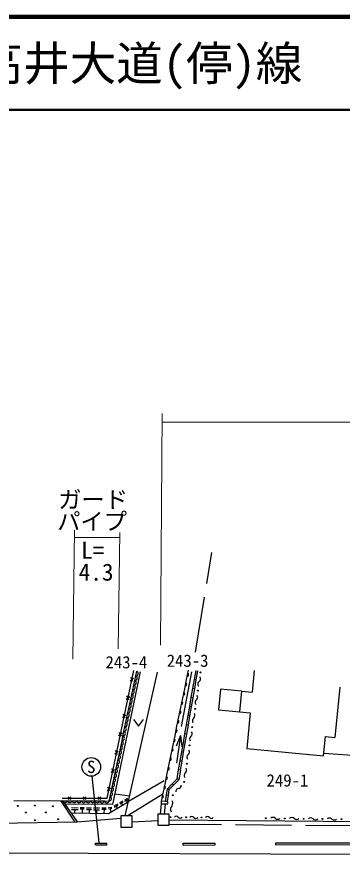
# Model space of a CAD drawing. Units: millimetres, scale not verified. Extents: x 40000 to 680000, y 20000 to 380000.
# Drawn here: x 246048 to 281016, y 290126 to 380000 of the extents above; entities that cross this region are included whole.
import ezdxf
from ezdxf.enums import TextEntityAlignment as Align

# ---------------------------------------------------------------- set-up
doc = ezdxf.new("R2010")
doc.units = ezdxf.units.MM
doc.header["$LTSCALE"] = 1000
doc.linetypes.add('DASHED', pattern=[7.5, 6, -1.5])
for name, color, linetype, lineweight in [('M-BGD', 7, 'Continuous', 25), ('M-BGD-EXST', 7, 'Continuous', 25), ('M-STR-HTXT', 7, 'Continuous', 13), ('M-STR-STRC', 7, 'Continuous', 25), ('M-TTL', 2, 'Continuous', 140), ('M-TTL-LINE', 7, 'Continuous', 50)]:
    doc.layers.add(name, color=color, linetype=linetype, lineweight=lineweight)
doc.layers.add('M-BMK-HTXT', color=7, linetype='Continuous')
doc.layers.add('M-TTL-TXT', color=7, linetype='Continuous')
doc.styles.add('ＭＳ ゴシック', font='')
doc.styles.get('ＭＳ ゴシック').set_extended_font_data('MS Gothic')

msp = doc.modelspace()

# ---------------------------------------------------------------- linework, layer by layer
at = {"layer": 'M-BGD', "linetype": 'DASHED'}
for p, q in [((265244, 311798), (267021, 322503)), ((263763, 303819), (264864, 309728)), ((267923, 307859), (267709, 305619)), ((270176, 307643), (267923, 307859)), ((267709, 305619), (269962, 305403)), ((279041, 300983), (283065, 300700)), ((261894, 298014), (258051, 295780)), ((257894, 294240), (261724, 296601)), ((258179, 296349), (256572, 296579)), ((262008, 295537), (261889, 294431)), ((258437, 293613), (261209, 293733)), ((283058, 293168), (262409, 293335))]:
    msp.add_line(p, q, dxfattribs=at)
at = {"layer": 'M-BGD'}
for p, q in [((255744, 296141), (258610, 309853)), ((257705, 294240), (261171, 309675)), ((258740, 308767), (258847, 309265)), ((258847, 309265), (258954, 309762)), ((264469, 309885), (264262, 308880)), ((265141, 308874), (265311, 309842)), ((265338, 308839), (265508, 309808)), ((271554, 309833), (271334, 307533)), ((258223, 308731), (258589, 309016)), ((258516, 308669), (258295, 309077)), ((258527, 307773), (258634, 308270)), ((258634, 308270), (258740, 308767)), ((264262, 308880), (264054, 307875)), ((264970, 307905), (265141, 308874)), ((265338, 308839), (265141, 308874)), ((265167, 307870), (265338, 308839)), ((258421, 307276), (258527, 307773)), ((264054, 307875), (263846, 306870)), ((264800, 306936), (264970, 307905)), ((265167, 307870), (264970, 307905)), ((264997, 306901), (265167, 307870)), ((270176, 307643), (269962, 305403)), ((270176, 307643), (271334, 307533)), ((280752, 308065), (280234, 302652)), ((257813, 306772), (258179, 307057)), ((258107, 306711), (257886, 307118)), ((258207, 306281), (258314, 306778)), ((258314, 306778), (258421, 307276)), ((263846, 306870), (263638, 305864)), ((264630, 305967), (264800, 306936)), ((264997, 306901), (264800, 306936)), ((264827, 305933), (264997, 306901)), ((257994, 305287), (258101, 305784)), ((258101, 305784), (258207, 306281)), ((263638, 305864), (263431, 304859)), ((264459, 304999), (264630, 305967)), ((264827, 305933), (264630, 305967)), ((264656, 304964), (264827, 305933)), ((257404, 304813), (257770, 305098)), ((257697, 304752), (257476, 305159)), ((257781, 304292), (257888, 304789)), ((257888, 304789), (257994, 305287)), ((263431, 304859), (263223, 303854)), ((264289, 304030), (264459, 304999)), ((264656, 304964), (264459, 304999)), ((264486, 303995), (264656, 304964)), ((269962, 305403), (271129, 305292)), ((271129, 305292), (270764, 301477)), ((257568, 303297), (257674, 303795)), ((257674, 303795), (257781, 304292)), ((263223, 303854), (263015, 302849)), ((264118, 303061), (264289, 304030)), ((264486, 303995), (264289, 304030)), ((264315, 303026), (264486, 303995)), ((256994, 302854), (257360, 303139)), ((257288, 302793), (257067, 303201)), ((257461, 302800), (257568, 303297)), ((263948, 302092), (264118, 303061)), ((264315, 303026), (264118, 303061)), ((264145, 302058), (264315, 303026)), ((257248, 301806), (257355, 302303)), ((257355, 302303), (257461, 302800)), ((263015, 302849), (262807, 301844)), ((263651, 302867), (263178, 301724)), ((263651, 302867), (263209, 299899)), ((263651, 302867), (263771, 301636)), ((263777, 301123), (263948, 302092)), ((264145, 302058), (263948, 302092)), ((263974, 301089), (264145, 302058)), ((279013, 300688), (279210, 302750)), ((279210, 302750), (280234, 302652)), ((256585, 300896), (256951, 301181)), ((256878, 300834), (256657, 301242)), ((257035, 300811), (257141, 301308)), ((257141, 301308), (257248, 301806)), ((262807, 301844), (262600, 300838)), ((263607, 300155), (263777, 301123)), ((263974, 301089), (263777, 301123)), ((263804, 300120), (263974, 301089)), ((270764, 301477), (279013, 300688)), ((256822, 299817), (256928, 300314)), ((256928, 300314), (257035, 300811)), ((262600, 300838), (262392, 299833)), ((256469, 298875), (256248, 299283)), ((256608, 298822), (256715, 299319)), ((256715, 299319), (256822, 299817)), ((262392, 299833), (262184, 298828)), ((263437, 299186), (263607, 300155)), ((263804, 300120), (263607, 300155)), ((263633, 299151), (263804, 300120)), ((256175, 298937), (256541, 299222)), ((256502, 298325), (256608, 298822)), ((262184, 298828), (261976, 297823)), ((263266, 298217), (263437, 299186)), ((263633, 299151), (263437, 299186)), ((263633, 299151), (263452, 298122)), ((256289, 297330), (256395, 297827)), ((256395, 297827), (256502, 298325)), ((261976, 297823), (261768, 296818)), ((262226, 297149), (262746, 297683)), ((262889, 297543), (262415, 297057)), ((262746, 297683), (263266, 298217)), ((262889, 297543), (262746, 297683)), ((262889, 297543), (263452, 298122)), ((263452, 298122), (263266, 298217)), ((255766, 296978), (256132, 297263)), ((256060, 296917), (255838, 297324)), ((256075, 296336), (256182, 296833)), ((256182, 296833), (256289, 297330)), ((261768, 296818), (261561, 295813)), ((262135, 296472), (262226, 297149)), ((262415, 297057), (262226, 297149)), ((262333, 296446), (262415, 297057)), ((245720, 295891), (250983, 295876)), ((250733, 295877), (252300, 293583)), ((250917, 296141), (255744, 296141)), ((250976, 295876), (252540, 293587)), ((250983, 295876), (251482, 295872)), ((251482, 295872), (251980, 295868)), ((251579, 296291), (251863, 295991)), ((251579, 295991), (251863, 296291)), ((251980, 295868), (252479, 295865)), ((252479, 295865), (252977, 295861)), ((252977, 295861), (253476, 295857)), ((253188, 296291), (253473, 295991)), ((253188, 295991), (253473, 296291)), ((253476, 295857), (253975, 295853)), ((253975, 295853), (254473, 295850)), ((254473, 295850), (254972, 295846)), ((254797, 296291), (255082, 295991)), ((254797, 295991), (255082, 296291)), ((254972, 295846), (255470, 295842)), ((255470, 295842), (255969, 295838)), ((255969, 295838), (256075, 296336)), ((257119, 295663), (257465, 295855)), ((257144, 295533), (257490, 295726)), ((257644, 295956), (257990, 296149)), ((257663, 295825), (258009, 296018)), ((257836, 295922), (257873, 295674)), ((261561, 295813), (261552, 295553)), ((262280, 295787), (261561, 295813)), ((262043, 295796), (262135, 296472)), ((262241, 295769), (262043, 295796)), ((262333, 296446), (262135, 296472)), ((262241, 295769), (262333, 296446)), ((262271, 295528), (262280, 295787)), ((251914, 294929), (252639, 294920)), ((251918, 295131), (252643, 295122)), ((252276, 294925), (252269, 294555)), ((252854, 295000), (253293, 294995)), ((252857, 295146), (253296, 295141)), ((253074, 294997), (253065, 294546)), ((253535, 295120), (254086, 295113)), ((253537, 294936), (254087, 294929)), ((253812, 294933), (253815, 294537)), ((254301, 294900), (254933, 294892)), ((254311, 295101), (254943, 295093)), ((254617, 294896), (254598, 294527)), ((255189, 294958), (255655, 294953)), ((255193, 295113), (255658, 295108)), ((255422, 294955), (255412, 294518)), ((255889, 295125), (256256, 295195)), ((255908, 295002), (256275, 295072)), ((256091, 295037), (256150, 294653)), ((256525, 295326), (256926, 295549)), ((256547, 295182), (256948, 295405)), ((256747, 295294), (256786, 295030)), ((257317, 295629), (257366, 295374)), ((261552, 295553), (261446, 294431)), ((261552, 295553), (262271, 295528)), ((252540, 293587), (257237, 293994)), ((258437, 294240), (257237, 294240)), ((257237, 294240), (257237, 293040)), ((258437, 293040), (258437, 294240)), ((261209, 294431), (261209, 293231)), ((262409, 294431), (261209, 294431)), ((262409, 293231), (262409, 294431)), ((243807, 293464), (252540, 293587)), ((257237, 293040), (258437, 293040)), ((261209, 293231), (262409, 293231)), ((283143, 293620), (262409, 293796)), ((254518, 291320), (255726, 291320)), ((254518, 291120), (254518, 291320)), ((255726, 291120), (255726, 291320)), ((263938, 291312), (267360, 291320)), ((263939, 291112), (263938, 291312)), ((267361, 291120), (267360, 291320)), ((273882, 291348), (294377, 291383)), ((273882, 291148), (273882, 291348)), ((254518, 291120), (255726, 291120)), ((263939, 291112), (267361, 291120)), ((273882, 291148), (294377, 291183))]:
    msp.add_line(p, q, dxfattribs=at)
for points in [[(259296, 309697), (256339, 295456), (251236, 295495)], [(251875, 294560), (255912, 294512), (258051, 295780)]]:
    msp.add_lwpolyline(points, dxfattribs=at)
for centre in [(265794, 309644), (265498, 307683), (265202, 305723), (264905, 303762), (264609, 301802), (264313, 299841), (264017, 297880), (262822, 296461), (246171, 295311), (248008, 295359), (249927, 295276), (247042, 294605), (249185, 294617), (250492, 293875), (262562, 294106), (264236, 294089), (265910, 294071), (272821, 293989), (274845, 293965), (276869, 293941), (278894, 293917), (280918, 293893), (247984, 293769)]:
    msp.add_circle(centre, 50, dxfattribs=at)
for centre, radius, start, end in [((258733, 309029), 262, 271.53222, 64.26945), ((258840, 309526), 262, 271.5279, 64.2733), ((264343, 309387), 173, 265.83219, 70.81293), ((258520, 308034), 262, 271.5279, 64.2733), ((258627, 308532), 262, 271.52839, 64.27061), ((264136, 308382), 173, 265.83219, 70.81293), ((265863, 308380), 357, 127.46415, 215.35304), ((265429, 308947), 357, 307.46355, 35.35364), ((258414, 307537), 262, 271.5295, 64.27217), ((263928, 307377), 173, 265.83377, 70.81203), ((258200, 306543), 262, 271.52839, 64.27061), ((258307, 307040), 262, 271.53062, 64.27058), ((263720, 306372), 173, 265.83377, 70.81203), ((265567, 306419), 357, 127.46116, 215.35374), ((265133, 306986), 357, 307.46355, 35.35364), ((257987, 305548), 262, 271.5279, 64.2733), ((258094, 306045), 262, 271.5295, 64.27217), ((257774, 304554), 262, 271.52999, 64.26948), ((257881, 305051), 262, 271.53062, 64.27058), ((263512, 305366), 173, 265.83274, 70.8091), ((265271, 304459), 357, 127.46415, 215.35304), ((264836, 305026), 357, 307.46056, 35.35434), ((257561, 303559), 262, 271.5279, 64.2733), ((257667, 304056), 262, 271.52848, 64.27272), ((263305, 304361), 173, 265.83432, 70.8082), ((257454, 303062), 262, 271.53062, 64.27058), ((263097, 303356), 173, 265.83432, 70.8082), ((264540, 303065), 357, 307.45962, 35.35757), ((257241, 302067), 262, 271.5279, 64.2733), ((257348, 302564), 262, 271.52999, 64.26948), ((262889, 302351), 173, 265.83274, 70.8091), ((264975, 302498), 357, 127.46415, 215.35304), ((257028, 301073), 262, 271.53222, 64.26945), ((257134, 301570), 262, 271.5279, 64.2733), ((262681, 301346), 173, 265.83274, 70.8091), ((264244, 301105), 357, 307.46355, 35.35364), ((256815, 300078), 262, 271.5279, 64.2733), ((256921, 300575), 262, 271.52839, 64.27061), ((262474, 300340), 173, 265.83061, 70.81191), ((264678, 300538), 357, 127.46116, 215.35374), ((256601, 299084), 262, 271.53062, 64.27058), ((256708, 299581), 262, 271.5295, 64.27217), ((262266, 299335), 173, 265.82903, 70.81281), ((263948, 299144), 357, 307.46481, 35.35272), ((256495, 298586), 262, 271.52839, 64.27061), ((262058, 298330), 173, 265.82903, 70.81281), ((264382, 298577), 357, 127.46056, 215.35434), ((256282, 297592), 262, 271.5279, 64.2733), ((256388, 298089), 262, 271.5295, 64.27217), ((261850, 297325), 173, 265.83061, 70.81191), ((263401, 297489), 319, 273.27588, 6.56517), ((256068, 296597), 262, 271.52999, 64.26948), ((256175, 297094), 262, 271.53062, 64.27058), ((263438, 296852), 319, 93.2771, 186.56205), ((251233, 295929), 255, 192.08845, 347.04963), ((251731, 295926), 255, 192.09211, 347.04829), ((252230, 295922), 255, 192.08843, 347.04965), ((252729, 295918), 255, 192.08843, 347.04965), ((253227, 295914), 255, 192.08843, 347.04965), ((253726, 295911), 255, 192.08843, 347.04965), ((254224, 295907), 255, 192.09097, 347.04941), ((254723, 295903), 255, 192.08843, 347.04965), ((255221, 295899), 255, 192.08843, 347.04965), ((255720, 295896), 255, 192.08843, 347.04965), ((255962, 296100), 262, 271.52848, 64.27272), ((261642, 296320), 173, 265.83061, 70.81191), ((262339, 295620), 488, 316.38808, 31.02384), ((263046, 294946), 488, 136.38758, 211.02413), ((263188, 293931), 269, 38.31946, 140.49751), ((263610, 294264), 269, 218.31481, 320.49939), ((264862, 293913), 269, 38.31587, 140.49836), ((265284, 294247), 269, 218.31587, 320.49836), ((266536, 293896), 269, 38.31587, 140.49836), ((266958, 294229), 269, 218.31587, 320.49836), ((273577, 293710), 370, 46.1911, 132.44802), ((274089, 294244), 370, 226.1911, 312.44802), ((275601, 293686), 370, 46.19418, 132.4472), ((276114, 294220), 370, 226.19033, 312.44875), ((277625, 293662), 370, 46.19033, 132.44875), ((278138, 294196), 370, 226.19422, 312.44715), ((279649, 293638), 370, 46.19418, 132.4472), ((280162, 294172), 370, 226.1911, 312.44802)]:
    msp.add_arc(centre, radius, start, end, dxfattribs=at)
at = {"layer": 'M-BGD-EXST'}
for p, q in [((258604, 304579), (259129, 303879)), ((259129, 303879), (259654, 304579)), ((254904, 291396), (254143, 298496))]:
    msp.add_line(p, q, dxfattribs=at)
msp.add_circle((254053, 299501), 1000, dxfattribs=at)
at = {"layer": 'M-STR-HTXT'}
for p, q in [((261495, 312567), (261684, 337428)), ((436038, 336375), (261677, 336498)), ((252073, 311063), (252263, 324893)), ((256929, 312167), (257121, 324639)), ((252253, 324129), (257113, 324124))]:
    msp.add_line(p, q, dxfattribs=at)
at = {"layer": 'M-STR-STRC'}
msp.add_line((164629, 290598), (285934, 290126), dxfattribs=at)
at = {"layer": 'M-TTL'}
msp.add_line((680000, 380000), (40000, 380000), dxfattribs=at)
at = {"layer": 'M-TTL-LINE'}
msp.add_line((40000, 370000), (680000, 370000), dxfattribs=at)

# ---------------------------------------------------------------- texts
at = {"layer": 'M-BGD-EXST', "style": 'ＭＳ ゴシック'}
msp.add_text('S', height=1320, dxfattribs=at).set_placement((254053, 299501), align=Align.MIDDLE_CENTER)
at = {"layer": 'M-BMK-HTXT', "style": 'ＭＳ ゴシック'}
for s, p in [('243-4', (257830, 310733)), ('243-3', (264403, 310899)), ('249-1', (275124, 298053))]:
    msp.add_text(s, height=1320, dxfattribs=at).set_placement(p, align=Align.MIDDLE_CENTER)
at = {"layer": 'M-STR-HTXT', "style": 'ＭＳ ゴシック'}
for s, p in [('ガード', (254250, 328191)), ('パイプ', (254141, 325847)), ('L=', (254214, 322746)), ('4.3', (254574, 320402))]:
    msp.add_text(s, height=1833, dxfattribs=at).set_placement(p, align=Align.MIDDLE_CENTER)
at = {"layer": 'M-TTL-TXT', "style": 'ＭＳ ゴシック'}
msp.add_text('一般県道\u3000高井大道(停)線', height=3666, dxfattribs=at).set_placement((216734, 375000), align=Align.MIDDLE_LEFT)

doc.saveas('drawing.dxf')
